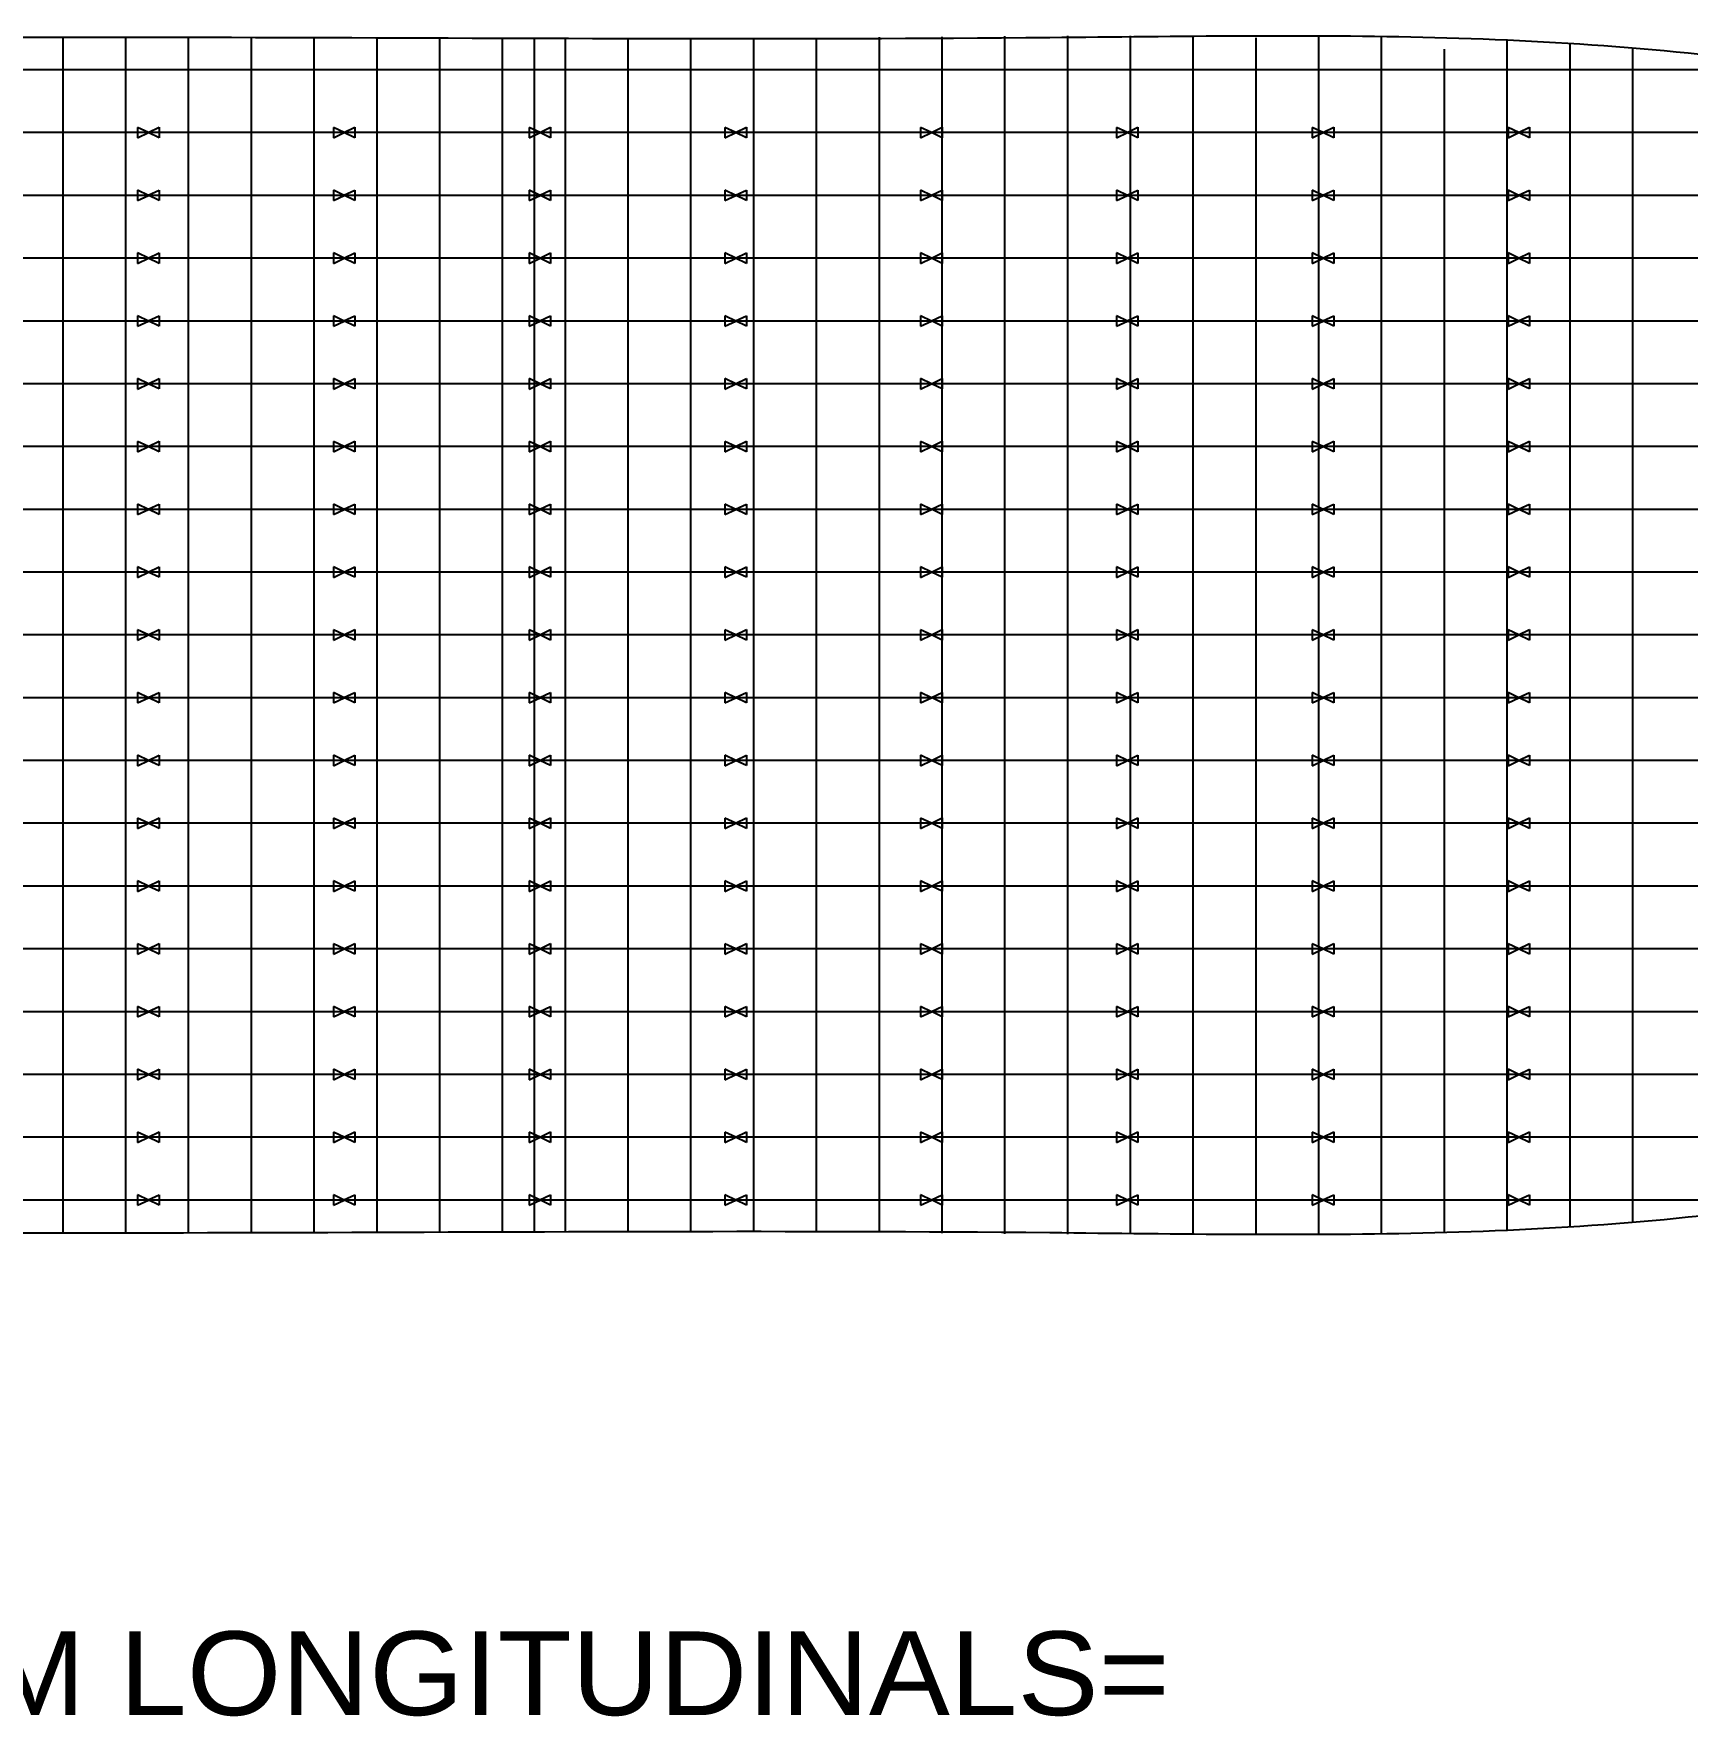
# Model space of a CAD drawing. Header units: millimetres. Extents: x -312175 to -205095, y 187857 to 277449.
# Drawn here: x -244813 to -229011, y 205973 to 222053 of the extents above; entities that cross this region are included whole.
import ezdxf

# ---------------------------------------------------------------- set-up
doc = ezdxf.new("R2010")
doc.units = ezdxf.units.MM
doc.header["$MEASUREMENT"] = 0
doc.layers.add('B.line', color=1, linetype='Continuous', lineweight=25)
doc.layers.add('WL-4 HB', color=1, linetype='Continuous')
doc.styles.get("Standard").update_dxf_attribs({"font": 'arial.ttf', "height": 50})

msp = doc.modelspace()

# ---------------------------------------------------------------- linework, layer by layer
for p, q in [((-244535, 222018), (-244535, 210596)), ((-243935, 222017), (-243935, 210597)), ((-243335, 222015), (-243335, 210599)), ((-242735, 222013), (-242735, 210601)), ((-242135, 222011), (-242135, 210603)), ((-241535, 222009), (-241535, 210605)), ((-240935, 222007), (-240935, 210606)), ((-240335, 222006), (-240335, 210608)), ((-240027, 210608), (-240027, 222006)), ((-239735, 222006), (-239735, 210608)), ((-239135, 222006), (-239135, 210608)), ((-238535, 222007), (-238535, 210607)), ((-237935, 222009), (-237935, 210605)), ((-237335, 222013), (-237335, 210601)), ((-236735, 222018), (-236735, 210596)), ((-236135, 222024), (-236135, 210590)), ((-235535, 222030), (-235535, 210584)), ((-234935, 222033), (-234935, 210580)), ((-234335, 222033), (-234335, 210581)), ((-233735, 222026), (-233735, 210588)), ((-233135, 222012), (-233135, 210580)), ((-232535, 222033), (-232535, 210581)), ((-231935, 222027), (-231935, 210587)), ((-231335, 221904), (-231335, 210599)), ((-230735, 221993), (-230735, 210621)), ((-230135, 221962), (-230135, 210652)), ((-229535, 221918), (-229535, 210695)), ((-227781, 221707), (-277488, 221707)), ((-224978, 221107), (-281281, 221107)), ((-222378, 220507), (-282318, 220507)), ((-220034, 219907), (-283196, 219907)), ((-218233, 219307), (-284019, 219307)), ((-216733, 218707), (-284806, 218707)), ((-215436, 218107), (-285564, 218107)), ((-214268, 217507), (-286294, 217507)), ((-213177, 216907), (-287002, 216907)), ((-212121, 216307), (-287699, 216307)), ((-213177, 215707), (-287002, 215707)), ((-213177, 215707), (-287002, 215707)), ((-213177, 215707), (-287002, 215707)), ((-213177, 215707), (-287002, 215707)), ((-213177, 215707), (-287002, 215707)), ((-214268, 215107), (-286294, 215107)), ((-215436, 214507), (-285564, 214507)), ((-216733, 213907), (-284806, 213907)), ((-218233, 213307), (-284019, 213307)), ((-220034, 212707), (-283196, 212707)), ((-222378, 212107), (-282318, 212107)), ((-224978, 211507), (-281281, 211507)), ((-227781, 210907), (-277488, 210907))]:
    msp.add_line(p, q)
at = {"layer": 'B.line'}
for p, q in [((-243716, 221107), (-243820, 221157)), ((-243820, 221157), (-243820, 221107)), ((-243820, 221107), (-243820, 221057)), ((-243820, 221057), (-243716, 221107)), ((-243719, 221108), (-243615, 221158)), ((-243615, 221058), (-243719, 221108)), ((-243615, 221158), (-243615, 221108)), ((-243615, 221108), (-243615, 221058)), ((-241845, 221107), (-241949, 221157)), ((-241949, 221157), (-241949, 221107)), ((-241949, 221107), (-241949, 221057)), ((-241949, 221057), (-241845, 221107)), ((-241848, 221108), (-241744, 221158)), ((-241744, 221058), (-241848, 221108)), ((-241744, 221158), (-241744, 221108)), ((-241744, 221108), (-241744, 221058)), ((-239974, 221107), (-240078, 221157)), ((-240078, 221157), (-240078, 221107)), ((-240078, 221107), (-240078, 221057)), ((-240078, 221057), (-239974, 221107)), ((-239977, 221108), (-239873, 221158)), ((-239873, 221058), (-239977, 221108)), ((-239873, 221158), (-239873, 221108)), ((-239873, 221108), (-239873, 221058)), ((-238104, 221107), (-238207, 221157)), ((-238207, 221157), (-238207, 221107)), ((-238207, 221107), (-238207, 221057)), ((-238207, 221057), (-238104, 221107)), ((-238106, 221108), (-238002, 221158)), ((-238002, 221058), (-238106, 221108)), ((-238002, 221158), (-238002, 221108)), ((-238002, 221108), (-238002, 221058)), ((-236233, 221107), (-236337, 221157)), ((-236337, 221157), (-236337, 221107)), ((-236337, 221107), (-236337, 221057)), ((-236337, 221057), (-236233, 221107)), ((-236235, 221108), (-236131, 221158)), ((-236131, 221058), (-236235, 221108)), ((-236131, 221158), (-236131, 221108)), ((-236131, 221108), (-236131, 221058)), ((-234362, 221107), (-234466, 221157)), ((-234466, 221157), (-234466, 221107)), ((-234466, 221107), (-234466, 221057)), ((-234466, 221057), (-234362, 221107)), ((-234364, 221108), (-234261, 221158)), ((-234261, 221058), (-234364, 221108)), ((-234261, 221158), (-234261, 221108)), ((-234261, 221108), (-234261, 221058)), ((-232491, 221107), (-232595, 221157)), ((-232595, 221157), (-232595, 221107)), ((-232595, 221107), (-232595, 221057)), ((-232595, 221057), (-232491, 221107)), ((-232494, 221108), (-232390, 221158)), ((-232390, 221058), (-232494, 221108)), ((-232390, 221158), (-232390, 221108)), ((-232390, 221108), (-232390, 221058)), ((-230620, 221107), (-230724, 221157)), ((-230724, 221157), (-230724, 221107)), ((-230724, 221107), (-230724, 221057)), ((-230724, 221057), (-230620, 221107)), ((-230623, 221108), (-230519, 221158)), ((-230519, 221058), (-230623, 221108)), ((-230519, 221158), (-230519, 221108)), ((-230519, 221108), (-230519, 221058)), ((-243716, 220507), (-243820, 220557)), ((-243820, 220557), (-243820, 220507)), ((-243820, 220507), (-243820, 220457)), ((-243820, 220457), (-243716, 220507)), ((-243719, 220508), (-243615, 220558)), ((-243615, 220458), (-243719, 220508)), ((-243615, 220558), (-243615, 220508)), ((-243615, 220508), (-243615, 220458)), ((-241845, 220507), (-241949, 220557)), ((-241949, 220557), (-241949, 220507)), ((-241949, 220507), (-241949, 220457)), ((-241949, 220457), (-241845, 220507)), ((-241848, 220508), (-241744, 220558)), ((-241744, 220458), (-241848, 220508)), ((-241744, 220558), (-241744, 220508)), ((-241744, 220508), (-241744, 220458)), ((-239974, 220507), (-240078, 220557)), ((-240078, 220557), (-240078, 220507)), ((-240078, 220507), (-240078, 220457)), ((-240078, 220457), (-239974, 220507)), ((-239977, 220508), (-239873, 220558)), ((-239873, 220458), (-239977, 220508)), ((-239873, 220558), (-239873, 220508)), ((-239873, 220508), (-239873, 220458)), ((-238104, 220507), (-238207, 220557)), ((-238207, 220557), (-238207, 220507)), ((-238207, 220507), (-238207, 220457)), ((-238207, 220457), (-238104, 220507)), ((-238106, 220508), (-238002, 220558)), ((-238002, 220458), (-238106, 220508)), ((-238002, 220558), (-238002, 220508)), ((-238002, 220508), (-238002, 220458)), ((-236233, 220507), (-236337, 220557)), ((-236337, 220557), (-236337, 220507)), ((-236337, 220507), (-236337, 220457)), ((-236337, 220457), (-236233, 220507)), ((-236235, 220508), (-236131, 220558)), ((-236131, 220458), (-236235, 220508)), ((-236131, 220558), (-236131, 220508)), ((-236131, 220508), (-236131, 220458)), ((-234362, 220507), (-234466, 220557)), ((-234466, 220557), (-234466, 220507)), ((-234466, 220507), (-234466, 220457)), ((-234466, 220457), (-234362, 220507)), ((-234364, 220508), (-234261, 220558)), ((-234261, 220458), (-234364, 220508)), ((-234261, 220558), (-234261, 220508)), ((-234261, 220508), (-234261, 220458)), ((-232491, 220507), (-232595, 220557)), ((-232595, 220557), (-232595, 220507)), ((-232595, 220507), (-232595, 220457)), ((-232595, 220457), (-232491, 220507)), ((-232494, 220508), (-232390, 220558)), ((-232390, 220458), (-232494, 220508)), ((-232390, 220558), (-232390, 220508)), ((-232390, 220508), (-232390, 220458)), ((-230620, 220507), (-230724, 220557)), ((-230724, 220557), (-230724, 220507)), ((-230724, 220507), (-230724, 220457)), ((-230724, 220457), (-230620, 220507)), ((-230623, 220508), (-230519, 220558)), ((-230519, 220458), (-230623, 220508)), ((-230519, 220558), (-230519, 220508)), ((-230519, 220508), (-230519, 220458)), ((-243716, 219907), (-243820, 219957)), ((-243820, 219957), (-243820, 219907)), ((-243820, 219907), (-243820, 219857)), ((-243820, 219857), (-243716, 219907)), ((-243719, 219908), (-243615, 219958)), ((-243615, 219858), (-243719, 219908)), ((-243615, 219958), (-243615, 219908)), ((-243615, 219908), (-243615, 219858)), ((-241845, 219907), (-241949, 219957)), ((-241949, 219957), (-241949, 219907)), ((-241949, 219907), (-241949, 219857)), ((-241949, 219857), (-241845, 219907)), ((-241848, 219908), (-241744, 219958)), ((-241744, 219858), (-241848, 219908)), ((-241744, 219958), (-241744, 219908)), ((-241744, 219908), (-241744, 219858)), ((-239974, 219907), (-240078, 219957)), ((-240078, 219957), (-240078, 219907)), ((-240078, 219907), (-240078, 219857)), ((-240078, 219857), (-239974, 219907)), ((-239977, 219908), (-239873, 219958)), ((-239873, 219858), (-239977, 219908)), ((-239873, 219958), (-239873, 219908)), ((-239873, 219908), (-239873, 219858)), ((-238104, 219907), (-238207, 219957)), ((-238207, 219957), (-238207, 219907)), ((-238207, 219907), (-238207, 219857)), ((-238207, 219857), (-238104, 219907)), ((-238106, 219908), (-238002, 219958)), ((-238002, 219858), (-238106, 219908)), ((-238002, 219958), (-238002, 219908)), ((-238002, 219908), (-238002, 219858)), ((-236233, 219907), (-236337, 219957)), ((-236337, 219957), (-236337, 219907)), ((-236337, 219907), (-236337, 219857)), ((-236337, 219857), (-236233, 219907)), ((-236235, 219908), (-236131, 219958)), ((-236131, 219858), (-236235, 219908)), ((-236131, 219958), (-236131, 219908)), ((-236131, 219908), (-236131, 219858)), ((-234362, 219907), (-234466, 219957)), ((-234466, 219957), (-234466, 219907)), ((-234466, 219907), (-234466, 219857)), ((-234466, 219857), (-234362, 219907)), ((-234364, 219908), (-234261, 219958)), ((-234261, 219858), (-234364, 219908)), ((-234261, 219958), (-234261, 219908)), ((-234261, 219908), (-234261, 219858)), ((-232491, 219907), (-232595, 219957)), ((-232595, 219957), (-232595, 219907)), ((-232595, 219907), (-232595, 219857)), ((-232595, 219857), (-232491, 219907)), ((-232494, 219908), (-232390, 219958)), ((-232390, 219858), (-232494, 219908)), ((-232390, 219958), (-232390, 219908)), ((-232390, 219908), (-232390, 219858)), ((-230620, 219907), (-230724, 219957)), ((-230724, 219957), (-230724, 219907)), ((-230724, 219907), (-230724, 219857)), ((-230724, 219857), (-230620, 219907)), ((-230623, 219908), (-230519, 219958)), ((-230519, 219858), (-230623, 219908)), ((-230519, 219958), (-230519, 219908)), ((-230519, 219908), (-230519, 219858)), ((-243716, 219307), (-243820, 219357)), ((-243820, 219357), (-243820, 219307)), ((-243719, 219308), (-243615, 219358)), ((-243615, 219358), (-243615, 219308)), ((-241845, 219307), (-241949, 219357)), ((-241949, 219357), (-241949, 219307)), ((-241848, 219308), (-241744, 219358)), ((-241744, 219358), (-241744, 219308)), ((-239974, 219307), (-240078, 219357)), ((-240078, 219357), (-240078, 219307)), ((-239977, 219308), (-239873, 219358)), ((-239873, 219358), (-239873, 219308)), ((-238104, 219307), (-238207, 219357)), ((-238207, 219357), (-238207, 219307)), ((-238106, 219308), (-238002, 219358)), ((-238002, 219358), (-238002, 219308)), ((-236233, 219307), (-236337, 219357)), ((-236337, 219357), (-236337, 219307)), ((-236235, 219308), (-236131, 219358)), ((-236131, 219358), (-236131, 219308)), ((-234362, 219307), (-234466, 219357)), ((-234466, 219357), (-234466, 219307)), ((-234364, 219308), (-234261, 219358)), ((-234261, 219358), (-234261, 219308)), ((-232491, 219307), (-232595, 219357)), ((-232595, 219357), (-232595, 219307)), ((-232494, 219308), (-232390, 219358)), ((-232390, 219358), (-232390, 219308)), ((-230620, 219307), (-230724, 219357)), ((-230724, 219357), (-230724, 219307)), ((-230623, 219308), (-230519, 219358)), ((-230519, 219358), (-230519, 219308)), ((-243820, 219307), (-243820, 219257)), ((-243820, 219257), (-243716, 219307)), ((-243615, 219258), (-243719, 219308)), ((-243615, 219308), (-243615, 219258)), ((-241949, 219307), (-241949, 219257)), ((-241949, 219257), (-241845, 219307)), ((-241744, 219258), (-241848, 219308)), ((-241744, 219308), (-241744, 219258)), ((-240078, 219307), (-240078, 219257)), ((-240078, 219257), (-239974, 219307)), ((-239873, 219258), (-239977, 219308)), ((-239873, 219308), (-239873, 219258)), ((-238207, 219307), (-238207, 219257)), ((-238207, 219257), (-238104, 219307)), ((-238002, 219258), (-238106, 219308)), ((-238002, 219308), (-238002, 219258)), ((-236337, 219307), (-236337, 219257)), ((-236337, 219257), (-236233, 219307)), ((-236131, 219258), (-236235, 219308)), ((-236131, 219308), (-236131, 219258)), ((-234466, 219307), (-234466, 219257)), ((-234466, 219257), (-234362, 219307)), ((-234261, 219258), (-234364, 219308)), ((-234261, 219308), (-234261, 219258)), ((-232595, 219307), (-232595, 219257)), ((-232595, 219257), (-232491, 219307)), ((-232390, 219258), (-232494, 219308)), ((-232390, 219308), (-232390, 219258)), ((-230724, 219307), (-230724, 219257)), ((-230724, 219257), (-230620, 219307)), ((-230519, 219258), (-230623, 219308)), ((-230519, 219308), (-230519, 219258)), ((-243716, 218707), (-243820, 218757)), ((-243820, 218757), (-243820, 218707)), ((-243820, 218707), (-243820, 218657)), ((-243820, 218657), (-243716, 218707)), ((-243719, 218708), (-243615, 218758)), ((-243615, 218658), (-243719, 218708)), ((-243615, 218758), (-243615, 218708)), ((-243615, 218708), (-243615, 218658)), ((-241845, 218707), (-241949, 218757)), ((-241949, 218757), (-241949, 218707)), ((-241949, 218707), (-241949, 218657)), ((-241949, 218657), (-241845, 218707)), ((-241848, 218708), (-241744, 218758)), ((-241744, 218658), (-241848, 218708)), ((-241744, 218758), (-241744, 218708)), ((-241744, 218708), (-241744, 218658)), ((-239974, 218707), (-240078, 218757)), ((-240078, 218757), (-240078, 218707)), ((-240078, 218707), (-240078, 218657)), ((-240078, 218657), (-239974, 218707)), ((-239977, 218708), (-239873, 218758)), ((-239873, 218658), (-239977, 218708)), ((-239873, 218758), (-239873, 218708)), ((-239873, 218708), (-239873, 218658)), ((-238104, 218707), (-238207, 218757)), ((-238207, 218757), (-238207, 218707)), ((-238207, 218707), (-238207, 218657)), ((-238207, 218657), (-238104, 218707)), ((-238106, 218708), (-238002, 218758)), ((-238002, 218658), (-238106, 218708)), ((-238002, 218758), (-238002, 218708)), ((-238002, 218708), (-238002, 218658)), ((-236233, 218707), (-236337, 218757)), ((-236337, 218757), (-236337, 218707)), ((-236337, 218707), (-236337, 218657)), ((-236337, 218657), (-236233, 218707)), ((-236235, 218708), (-236131, 218758)), ((-236131, 218658), (-236235, 218708)), ((-236131, 218758), (-236131, 218708)), ((-236131, 218708), (-236131, 218658)), ((-234362, 218707), (-234466, 218757)), ((-234466, 218757), (-234466, 218707)), ((-234466, 218707), (-234466, 218657)), ((-234466, 218657), (-234362, 218707)), ((-234364, 218708), (-234261, 218758)), ((-234261, 218658), (-234364, 218708)), ((-234261, 218758), (-234261, 218708)), ((-234261, 218708), (-234261, 218658)), ((-232491, 218707), (-232595, 218757)), ((-232595, 218757), (-232595, 218707)), ((-232595, 218707), (-232595, 218657)), ((-232595, 218657), (-232491, 218707)), ((-232494, 218708), (-232390, 218758)), ((-232390, 218658), (-232494, 218708)), ((-232390, 218758), (-232390, 218708)), ((-232390, 218708), (-232390, 218658)), ((-230620, 218707), (-230724, 218757)), ((-230724, 218757), (-230724, 218707)), ((-230724, 218707), (-230724, 218657)), ((-230724, 218657), (-230620, 218707)), ((-230623, 218708), (-230519, 218758)), ((-230519, 218658), (-230623, 218708)), ((-230519, 218758), (-230519, 218708)), ((-230519, 218708), (-230519, 218658)), ((-243716, 218107), (-243820, 218157)), ((-243820, 218157), (-243820, 218107)), ((-243820, 218107), (-243820, 218057)), ((-243820, 218057), (-243716, 218107)), ((-243719, 218108), (-243615, 218158)), ((-243615, 218058), (-243719, 218108)), ((-243615, 218158), (-243615, 218108)), ((-243615, 218108), (-243615, 218058)), ((-241845, 218107), (-241949, 218157)), ((-241949, 218157), (-241949, 218107)), ((-241949, 218107), (-241949, 218057)), ((-241949, 218057), (-241845, 218107)), ((-241848, 218108), (-241744, 218158)), ((-241744, 218058), (-241848, 218108)), ((-241744, 218158), (-241744, 218108)), ((-241744, 218108), (-241744, 218058)), ((-239974, 218107), (-240078, 218157)), ((-240078, 218157), (-240078, 218107)), ((-240078, 218107), (-240078, 218057)), ((-240078, 218057), (-239974, 218107)), ((-239977, 218108), (-239873, 218158)), ((-239873, 218058), (-239977, 218108)), ((-239873, 218158), (-239873, 218108)), ((-239873, 218108), (-239873, 218058)), ((-238104, 218107), (-238207, 218157)), ((-238207, 218157), (-238207, 218107)), ((-238207, 218107), (-238207, 218057)), ((-238207, 218057), (-238104, 218107)), ((-238106, 218108), (-238002, 218158)), ((-238002, 218058), (-238106, 218108)), ((-238002, 218158), (-238002, 218108)), ((-238002, 218108), (-238002, 218058)), ((-236233, 218107), (-236337, 218157)), ((-236337, 218157), (-236337, 218107)), ((-236337, 218107), (-236337, 218057)), ((-236337, 218057), (-236233, 218107)), ((-236235, 218108), (-236131, 218158)), ((-236131, 218058), (-236235, 218108)), ((-236131, 218158), (-236131, 218108)), ((-236131, 218108), (-236131, 218058)), ((-234362, 218107), (-234466, 218157)), ((-234466, 218157), (-234466, 218107)), ((-234466, 218107), (-234466, 218057)), ((-234466, 218057), (-234362, 218107)), ((-234364, 218108), (-234261, 218158)), ((-234261, 218058), (-234364, 218108)), ((-234261, 218158), (-234261, 218108)), ((-234261, 218108), (-234261, 218058)), ((-232491, 218107), (-232595, 218157)), ((-232595, 218157), (-232595, 218107)), ((-232595, 218107), (-232595, 218057)), ((-232595, 218057), (-232491, 218107)), ((-232494, 218108), (-232390, 218158)), ((-232390, 218058), (-232494, 218108)), ((-232390, 218158), (-232390, 218108)), ((-232390, 218108), (-232390, 218058)), ((-230620, 218107), (-230724, 218157)), ((-230724, 218157), (-230724, 218107)), ((-230724, 218107), (-230724, 218057)), ((-230724, 218057), (-230620, 218107)), ((-230623, 218108), (-230519, 218158)), ((-230519, 218058), (-230623, 218108)), ((-230519, 218158), (-230519, 218108)), ((-230519, 218108), (-230519, 218058)), ((-243716, 217507), (-243820, 217557)), ((-243820, 217557), (-243820, 217507)), ((-243719, 217508), (-243615, 217558)), ((-243615, 217558), (-243615, 217508)), ((-241845, 217507), (-241949, 217557)), ((-241949, 217557), (-241949, 217507)), ((-241848, 217508), (-241744, 217558)), ((-241744, 217558), (-241744, 217508)), ((-239974, 217507), (-240078, 217557)), ((-240078, 217557), (-240078, 217507)), ((-239977, 217508), (-239873, 217558)), ((-239873, 217558), (-239873, 217508)), ((-238104, 217507), (-238207, 217557)), ((-238207, 217557), (-238207, 217507)), ((-238106, 217508), (-238002, 217558)), ((-238002, 217558), (-238002, 217508)), ((-236233, 217507), (-236337, 217557)), ((-236337, 217557), (-236337, 217507)), ((-236235, 217508), (-236131, 217558)), ((-236131, 217558), (-236131, 217508)), ((-234362, 217507), (-234466, 217557)), ((-234466, 217557), (-234466, 217507)), ((-234364, 217508), (-234261, 217558)), ((-234261, 217558), (-234261, 217508)), ((-232491, 217507), (-232595, 217557)), ((-232595, 217557), (-232595, 217507)), ((-232494, 217508), (-232390, 217558)), ((-232390, 217558), (-232390, 217508)), ((-230620, 217507), (-230724, 217557)), ((-230724, 217557), (-230724, 217507)), ((-230623, 217508), (-230519, 217558)), ((-230519, 217558), (-230519, 217508)), ((-243820, 217507), (-243820, 217457)), ((-243820, 217457), (-243716, 217507)), ((-243615, 217458), (-243719, 217508)), ((-243615, 217508), (-243615, 217458)), ((-241949, 217507), (-241949, 217457)), ((-241949, 217457), (-241845, 217507)), ((-241744, 217458), (-241848, 217508)), ((-241744, 217508), (-241744, 217458)), ((-240078, 217507), (-240078, 217457)), ((-240078, 217457), (-239974, 217507)), ((-239873, 217458), (-239977, 217508)), ((-239873, 217508), (-239873, 217458)), ((-238207, 217507), (-238207, 217457)), ((-238207, 217457), (-238104, 217507)), ((-238002, 217458), (-238106, 217508)), ((-238002, 217508), (-238002, 217458)), ((-236337, 217507), (-236337, 217457)), ((-236337, 217457), (-236233, 217507)), ((-236131, 217458), (-236235, 217508)), ((-236131, 217508), (-236131, 217458)), ((-234466, 217507), (-234466, 217457)), ((-234466, 217457), (-234362, 217507)), ((-234261, 217458), (-234364, 217508)), ((-234261, 217508), (-234261, 217458)), ((-232595, 217507), (-232595, 217457)), ((-232595, 217457), (-232491, 217507)), ((-232390, 217458), (-232494, 217508)), ((-232390, 217508), (-232390, 217458)), ((-230724, 217507), (-230724, 217457)), ((-230724, 217457), (-230620, 217507)), ((-230519, 217458), (-230623, 217508)), ((-230519, 217508), (-230519, 217458)), ((-243716, 216907), (-243820, 216957)), ((-243820, 216957), (-243820, 216907)), ((-243719, 216908), (-243615, 216958)), ((-243615, 216958), (-243615, 216908)), ((-241845, 216907), (-241949, 216957)), ((-241949, 216957), (-241949, 216907)), ((-241848, 216908), (-241744, 216958)), ((-241744, 216958), (-241744, 216908)), ((-239974, 216907), (-240078, 216957)), ((-240078, 216957), (-240078, 216907)), ((-239977, 216908), (-239873, 216958)), ((-239873, 216958), (-239873, 216908)), ((-238104, 216907), (-238207, 216957)), ((-238207, 216957), (-238207, 216907)), ((-238106, 216908), (-238002, 216958)), ((-238002, 216958), (-238002, 216908)), ((-236233, 216907), (-236337, 216957)), ((-236337, 216957), (-236337, 216907)), ((-236235, 216908), (-236131, 216958)), ((-236131, 216958), (-236131, 216908)), ((-234362, 216907), (-234466, 216957)), ((-234466, 216957), (-234466, 216907)), ((-234364, 216908), (-234261, 216958)), ((-234261, 216958), (-234261, 216908)), ((-232491, 216907), (-232595, 216957)), ((-232595, 216957), (-232595, 216907)), ((-232494, 216908), (-232390, 216958)), ((-232390, 216958), (-232390, 216908)), ((-230620, 216907), (-230724, 216957)), ((-230724, 216957), (-230724, 216907)), ((-230623, 216908), (-230519, 216958)), ((-230519, 216958), (-230519, 216908)), ((-243820, 216907), (-243820, 216857)), ((-243820, 216857), (-243716, 216907)), ((-243615, 216858), (-243719, 216908)), ((-243615, 216908), (-243615, 216858)), ((-241949, 216907), (-241949, 216857)), ((-241949, 216857), (-241845, 216907)), ((-241744, 216858), (-241848, 216908)), ((-241744, 216908), (-241744, 216858)), ((-240078, 216907), (-240078, 216857)), ((-240078, 216857), (-239974, 216907)), ((-239873, 216858), (-239977, 216908)), ((-239873, 216908), (-239873, 216858)), ((-238207, 216907), (-238207, 216857)), ((-238207, 216857), (-238104, 216907)), ((-238002, 216858), (-238106, 216908)), ((-238002, 216908), (-238002, 216858)), ((-236337, 216907), (-236337, 216857)), ((-236337, 216857), (-236233, 216907)), ((-236131, 216858), (-236235, 216908)), ((-236131, 216908), (-236131, 216858)), ((-234466, 216907), (-234466, 216857)), ((-234466, 216857), (-234362, 216907)), ((-234261, 216858), (-234364, 216908)), ((-234261, 216908), (-234261, 216858)), ((-232595, 216907), (-232595, 216857)), ((-232595, 216857), (-232491, 216907)), ((-232390, 216858), (-232494, 216908)), ((-232390, 216908), (-232390, 216858)), ((-230724, 216907), (-230724, 216857)), ((-230724, 216857), (-230620, 216907)), ((-230519, 216858), (-230623, 216908)), ((-230519, 216908), (-230519, 216858)), ((-243716, 216307), (-243820, 216357)), ((-243820, 216357), (-243820, 216307)), ((-243820, 216307), (-243820, 216257)), ((-243820, 216257), (-243716, 216307)), ((-243719, 216308), (-243615, 216358)), ((-243615, 216258), (-243719, 216308)), ((-243615, 216358), (-243615, 216308)), ((-243615, 216308), (-243615, 216258)), ((-241845, 216307), (-241949, 216357)), ((-241949, 216357), (-241949, 216307)), ((-241949, 216307), (-241949, 216257)), ((-241949, 216257), (-241845, 216307)), ((-241848, 216308), (-241744, 216358)), ((-241744, 216258), (-241848, 216308)), ((-241744, 216358), (-241744, 216308)), ((-241744, 216308), (-241744, 216258)), ((-239974, 216307), (-240078, 216357)), ((-240078, 216357), (-240078, 216307)), ((-240078, 216307), (-240078, 216257)), ((-240078, 216257), (-239974, 216307)), ((-239977, 216308), (-239873, 216358)), ((-239873, 216258), (-239977, 216308)), ((-239873, 216358), (-239873, 216308)), ((-239873, 216308), (-239873, 216258)), ((-238104, 216307), (-238207, 216357)), ((-238207, 216357), (-238207, 216307)), ((-238207, 216307), (-238207, 216257)), ((-238207, 216257), (-238104, 216307)), ((-238106, 216308), (-238002, 216358)), ((-238002, 216258), (-238106, 216308)), ((-238002, 216358), (-238002, 216308)), ((-238002, 216308), (-238002, 216258)), ((-236233, 216307), (-236337, 216357)), ((-236337, 216357), (-236337, 216307)), ((-236337, 216307), (-236337, 216257)), ((-236337, 216257), (-236233, 216307)), ((-236235, 216308), (-236131, 216358)), ((-236131, 216258), (-236235, 216308)), ((-236131, 216358), (-236131, 216308)), ((-236131, 216308), (-236131, 216258)), ((-234362, 216307), (-234466, 216357)), ((-234466, 216357), (-234466, 216307)), ((-234466, 216307), (-234466, 216257)), ((-234466, 216257), (-234362, 216307)), ((-234364, 216308), (-234261, 216358)), ((-234261, 216258), (-234364, 216308)), ((-234261, 216358), (-234261, 216308)), ((-234261, 216308), (-234261, 216258)), ((-232491, 216307), (-232595, 216357)), ((-232595, 216357), (-232595, 216307)), ((-232595, 216307), (-232595, 216257)), ((-232595, 216257), (-232491, 216307)), ((-232494, 216308), (-232390, 216358)), ((-232390, 216258), (-232494, 216308)), ((-232390, 216358), (-232390, 216308)), ((-232390, 216308), (-232390, 216258)), ((-230620, 216307), (-230724, 216357)), ((-230724, 216357), (-230724, 216307)), ((-230724, 216307), (-230724, 216257)), ((-230724, 216257), (-230620, 216307)), ((-230623, 216308), (-230519, 216358)), ((-230519, 216258), (-230623, 216308)), ((-230519, 216358), (-230519, 216308)), ((-230519, 216308), (-230519, 216258)), ((-243716, 215707), (-243820, 215757)), ((-243820, 215757), (-243820, 215707)), ((-243820, 215707), (-243820, 215657)), ((-243820, 215657), (-243716, 215707)), ((-243719, 215708), (-243615, 215758)), ((-243615, 215658), (-243719, 215708)), ((-243615, 215758), (-243615, 215708)), ((-243615, 215708), (-243615, 215658)), ((-241845, 215707), (-241949, 215757)), ((-241949, 215757), (-241949, 215707)), ((-241949, 215707), (-241949, 215657)), ((-241949, 215657), (-241845, 215707)), ((-241848, 215708), (-241744, 215758)), ((-241744, 215658), (-241848, 215708)), ((-241744, 215758), (-241744, 215708)), ((-241744, 215708), (-241744, 215658)), ((-239974, 215707), (-240078, 215757)), ((-240078, 215757), (-240078, 215707)), ((-240078, 215707), (-240078, 215657)), ((-240078, 215657), (-239974, 215707)), ((-239977, 215708), (-239873, 215758)), ((-239873, 215658), (-239977, 215708)), ((-239873, 215758), (-239873, 215708)), ((-239873, 215708), (-239873, 215658)), ((-238104, 215707), (-238207, 215757)), ((-238207, 215757), (-238207, 215707)), ((-238207, 215707), (-238207, 215657)), ((-238207, 215657), (-238104, 215707)), ((-238106, 215708), (-238002, 215758)), ((-238002, 215658), (-238106, 215708)), ((-238002, 215758), (-238002, 215708)), ((-238002, 215708), (-238002, 215658)), ((-236233, 215707), (-236337, 215757)), ((-236337, 215757), (-236337, 215707)), ((-236337, 215707), (-236337, 215657)), ((-236337, 215657), (-236233, 215707)), ((-236235, 215708), (-236131, 215758)), ((-236131, 215658), (-236235, 215708)), ((-236131, 215758), (-236131, 215708)), ((-236131, 215708), (-236131, 215658)), ((-234362, 215707), (-234466, 215757)), ((-234466, 215757), (-234466, 215707)), ((-234466, 215707), (-234466, 215657)), ((-234466, 215657), (-234362, 215707)), ((-234364, 215708), (-234261, 215758)), ((-234261, 215658), (-234364, 215708)), ((-234261, 215758), (-234261, 215708)), ((-234261, 215708), (-234261, 215658)), ((-232491, 215707), (-232595, 215757)), ((-232595, 215757), (-232595, 215707)), ((-232595, 215707), (-232595, 215657)), ((-232595, 215657), (-232491, 215707)), ((-232494, 215708), (-232390, 215758)), ((-232390, 215658), (-232494, 215708)), ((-232390, 215758), (-232390, 215708)), ((-232390, 215708), (-232390, 215658)), ((-230620, 215707), (-230724, 215757)), ((-230724, 215757), (-230724, 215707)), ((-230724, 215707), (-230724, 215657)), ((-230724, 215657), (-230620, 215707)), ((-230623, 215708), (-230519, 215758)), ((-230519, 215658), (-230623, 215708)), ((-230519, 215758), (-230519, 215708)), ((-230519, 215708), (-230519, 215658)), ((-243716, 215107), (-243820, 215157)), ((-243820, 215157), (-243820, 215107)), ((-243719, 215108), (-243615, 215158)), ((-243615, 215158), (-243615, 215108)), ((-241845, 215107), (-241949, 215157)), ((-241949, 215157), (-241949, 215107)), ((-241848, 215108), (-241744, 215158)), ((-241744, 215158), (-241744, 215108)), ((-239974, 215107), (-240078, 215157)), ((-240078, 215157), (-240078, 215107)), ((-239977, 215108), (-239873, 215158)), ((-239873, 215158), (-239873, 215108)), ((-238104, 215107), (-238207, 215157)), ((-238207, 215157), (-238207, 215107)), ((-238106, 215108), (-238002, 215158)), ((-238002, 215158), (-238002, 215108)), ((-236233, 215107), (-236337, 215157)), ((-236337, 215157), (-236337, 215107)), ((-236235, 215108), (-236131, 215158)), ((-236131, 215158), (-236131, 215108)), ((-234362, 215107), (-234466, 215157)), ((-234466, 215157), (-234466, 215107)), ((-234364, 215108), (-234261, 215158)), ((-234261, 215158), (-234261, 215108)), ((-232491, 215107), (-232595, 215157)), ((-232595, 215157), (-232595, 215107)), ((-232494, 215108), (-232390, 215158)), ((-232390, 215158), (-232390, 215108)), ((-230620, 215107), (-230724, 215157)), ((-230724, 215157), (-230724, 215107)), ((-230623, 215108), (-230519, 215158)), ((-230519, 215158), (-230519, 215108)), ((-243820, 215107), (-243820, 215057)), ((-243820, 215057), (-243716, 215107)), ((-243615, 215058), (-243719, 215108)), ((-243615, 215108), (-243615, 215058)), ((-241949, 215107), (-241949, 215057)), ((-241949, 215057), (-241845, 215107)), ((-241744, 215058), (-241848, 215108)), ((-241744, 215108), (-241744, 215058)), ((-240078, 215107), (-240078, 215057)), ((-240078, 215057), (-239974, 215107)), ((-239873, 215058), (-239977, 215108)), ((-239873, 215108), (-239873, 215058)), ((-238207, 215107), (-238207, 215057)), ((-238207, 215057), (-238104, 215107)), ((-238002, 215058), (-238106, 215108)), ((-238002, 215108), (-238002, 215058)), ((-236337, 215107), (-236337, 215057)), ((-236337, 215057), (-236233, 215107)), ((-236131, 215058), (-236235, 215108)), ((-236131, 215108), (-236131, 215058)), ((-234466, 215107), (-234466, 215057)), ((-234466, 215057), (-234362, 215107)), ((-234261, 215058), (-234364, 215108)), ((-234261, 215108), (-234261, 215058)), ((-232595, 215107), (-232595, 215057)), ((-232595, 215057), (-232491, 215107)), ((-232390, 215058), (-232494, 215108)), ((-232390, 215108), (-232390, 215058)), ((-230724, 215107), (-230724, 215057)), ((-230724, 215057), (-230620, 215107)), ((-230519, 215058), (-230623, 215108)), ((-230519, 215108), (-230519, 215058)), ((-243716, 214507), (-243820, 214557)), ((-243820, 214557), (-243820, 214507)), ((-243820, 214507), (-243820, 214457)), ((-243820, 214457), (-243716, 214507)), ((-243719, 214508), (-243615, 214558)), ((-243615, 214458), (-243719, 214508)), ((-243615, 214558), (-243615, 214508)), ((-243615, 214508), (-243615, 214458)), ((-241845, 214507), (-241949, 214557)), ((-241949, 214557), (-241949, 214507)), ((-241949, 214507), (-241949, 214457)), ((-241949, 214457), (-241845, 214507)), ((-241848, 214508), (-241744, 214558)), ((-241744, 214458), (-241848, 214508)), ((-241744, 214558), (-241744, 214508)), ((-241744, 214508), (-241744, 214458)), ((-239974, 214507), (-240078, 214557)), ((-240078, 214557), (-240078, 214507)), ((-240078, 214507), (-240078, 214457)), ((-240078, 214457), (-239974, 214507)), ((-239977, 214508), (-239873, 214558)), ((-239873, 214458), (-239977, 214508)), ((-239873, 214558), (-239873, 214508)), ((-239873, 214508), (-239873, 214458)), ((-238104, 214507), (-238207, 214557)), ((-238207, 214557), (-238207, 214507)), ((-238207, 214507), (-238207, 214457)), ((-238207, 214457), (-238104, 214507)), ((-238106, 214508), (-238002, 214558)), ((-238002, 214458), (-238106, 214508)), ((-238002, 214558), (-238002, 214508)), ((-238002, 214508), (-238002, 214458)), ((-236233, 214507), (-236337, 214557)), ((-236337, 214557), (-236337, 214507)), ((-236337, 214507), (-236337, 214457)), ((-236337, 214457), (-236233, 214507)), ((-236235, 214508), (-236131, 214558)), ((-236131, 214458), (-236235, 214508)), ((-236131, 214558), (-236131, 214508)), ((-236131, 214508), (-236131, 214458)), ((-234362, 214507), (-234466, 214557)), ((-234466, 214557), (-234466, 214507)), ((-234466, 214507), (-234466, 214457)), ((-234466, 214457), (-234362, 214507)), ((-234364, 214508), (-234261, 214558)), ((-234261, 214458), (-234364, 214508)), ((-234261, 214558), (-234261, 214508)), ((-234261, 214508), (-234261, 214458)), ((-232491, 214507), (-232595, 214557)), ((-232595, 214557), (-232595, 214507)), ((-232595, 214507), (-232595, 214457)), ((-232595, 214457), (-232491, 214507)), ((-232494, 214508), (-232390, 214558)), ((-232390, 214458), (-232494, 214508)), ((-232390, 214558), (-232390, 214508)), ((-232390, 214508), (-232390, 214458)), ((-230620, 214507), (-230724, 214557)), ((-230724, 214557), (-230724, 214507)), ((-230724, 214507), (-230724, 214457)), ((-230724, 214457), (-230620, 214507)), ((-230623, 214508), (-230519, 214558)), ((-230519, 214458), (-230623, 214508)), ((-230519, 214558), (-230519, 214508)), ((-230519, 214508), (-230519, 214458)), ((-243716, 213907), (-243820, 213957)), ((-243820, 213957), (-243820, 213907)), ((-243820, 213907), (-243820, 213857)), ((-243820, 213857), (-243716, 213907)), ((-243719, 213908), (-243615, 213958)), ((-243615, 213858), (-243719, 213908)), ((-243615, 213958), (-243615, 213908)), ((-243615, 213908), (-243615, 213858)), ((-241845, 213907), (-241949, 213957)), ((-241949, 213957), (-241949, 213907)), ((-241949, 213907), (-241949, 213857)), ((-241949, 213857), (-241845, 213907)), ((-241848, 213908), (-241744, 213958)), ((-241744, 213858), (-241848, 213908)), ((-241744, 213958), (-241744, 213908)), ((-241744, 213908), (-241744, 213858)), ((-239974, 213907), (-240078, 213957)), ((-240078, 213957), (-240078, 213907)), ((-240078, 213907), (-240078, 213857)), ((-240078, 213857), (-239974, 213907)), ((-239977, 213908), (-239873, 213958)), ((-239873, 213858), (-239977, 213908)), ((-239873, 213958), (-239873, 213908)), ((-239873, 213908), (-239873, 213858)), ((-238104, 213907), (-238207, 213957)), ((-238207, 213957), (-238207, 213907)), ((-238207, 213907), (-238207, 213857)), ((-238207, 213857), (-238104, 213907)), ((-238106, 213908), (-238002, 213958)), ((-238002, 213858), (-238106, 213908)), ((-238002, 213958), (-238002, 213908)), ((-238002, 213908), (-238002, 213858)), ((-236233, 213907), (-236337, 213957)), ((-236337, 213957), (-236337, 213907)), ((-236337, 213907), (-236337, 213857)), ((-236337, 213857), (-236233, 213907)), ((-236235, 213908), (-236131, 213958)), ((-236131, 213858), (-236235, 213908)), ((-236131, 213958), (-236131, 213908)), ((-236131, 213908), (-236131, 213858)), ((-234362, 213907), (-234466, 213957)), ((-234466, 213957), (-234466, 213907)), ((-234466, 213907), (-234466, 213857)), ((-234466, 213857), (-234362, 213907)), ((-234364, 213908), (-234261, 213958)), ((-234261, 213858), (-234364, 213908)), ((-234261, 213958), (-234261, 213908)), ((-234261, 213908), (-234261, 213858)), ((-232491, 213907), (-232595, 213957)), ((-232595, 213957), (-232595, 213907)), ((-232595, 213907), (-232595, 213857)), ((-232595, 213857), (-232491, 213907)), ((-232494, 213908), (-232390, 213958)), ((-232390, 213858), (-232494, 213908)), ((-232390, 213958), (-232390, 213908)), ((-232390, 213908), (-232390, 213858)), ((-230620, 213907), (-230724, 213957)), ((-230724, 213957), (-230724, 213907)), ((-230724, 213907), (-230724, 213857)), ((-230724, 213857), (-230620, 213907)), ((-230623, 213908), (-230519, 213958)), ((-230519, 213858), (-230623, 213908)), ((-230519, 213958), (-230519, 213908)), ((-230519, 213908), (-230519, 213858)), ((-243716, 213307), (-243820, 213357)), ((-243820, 213357), (-243820, 213307)), ((-243820, 213307), (-243820, 213257)), ((-243820, 213257), (-243716, 213307)), ((-243719, 213308), (-243615, 213358)), ((-243615, 213258), (-243719, 213308)), ((-243615, 213358), (-243615, 213308)), ((-243615, 213308), (-243615, 213258)), ((-241845, 213307), (-241949, 213357)), ((-241949, 213357), (-241949, 213307)), ((-241949, 213307), (-241949, 213257)), ((-241949, 213257), (-241845, 213307)), ((-241848, 213308), (-241744, 213358)), ((-241744, 213258), (-241848, 213308)), ((-241744, 213358), (-241744, 213308)), ((-241744, 213308), (-241744, 213258)), ((-239974, 213307), (-240078, 213357)), ((-240078, 213357), (-240078, 213307)), ((-240078, 213307), (-240078, 213257)), ((-240078, 213257), (-239974, 213307)), ((-239977, 213308), (-239873, 213358)), ((-239873, 213258), (-239977, 213308)), ((-239873, 213358), (-239873, 213308)), ((-239873, 213308), (-239873, 213258)), ((-238104, 213307), (-238207, 213357)), ((-238207, 213357), (-238207, 213307)), ((-238207, 213307), (-238207, 213257)), ((-238207, 213257), (-238104, 213307)), ((-238106, 213308), (-238002, 213358)), ((-238002, 213258), (-238106, 213308)), ((-238002, 213358), (-238002, 213308)), ((-238002, 213308), (-238002, 213258)), ((-236233, 213307), (-236337, 213357)), ((-236337, 213357), (-236337, 213307)), ((-236337, 213307), (-236337, 213257)), ((-236337, 213257), (-236233, 213307)), ((-236235, 213308), (-236131, 213358)), ((-236131, 213258), (-236235, 213308)), ((-236131, 213358), (-236131, 213308)), ((-236131, 213308), (-236131, 213258)), ((-234362, 213307), (-234466, 213357)), ((-234466, 213357), (-234466, 213307)), ((-234466, 213307), (-234466, 213257)), ((-234466, 213257), (-234362, 213307)), ((-234364, 213308), (-234261, 213358)), ((-234261, 213258), (-234364, 213308)), ((-234261, 213358), (-234261, 213308)), ((-234261, 213308), (-234261, 213258)), ((-232491, 213307), (-232595, 213357)), ((-232595, 213357), (-232595, 213307)), ((-232595, 213307), (-232595, 213257)), ((-232595, 213257), (-232491, 213307)), ((-232494, 213308), (-232390, 213358)), ((-232390, 213258), (-232494, 213308)), ((-232390, 213358), (-232390, 213308)), ((-232390, 213308), (-232390, 213258)), ((-230620, 213307), (-230724, 213357)), ((-230724, 213357), (-230724, 213307)), ((-230724, 213307), (-230724, 213257)), ((-230724, 213257), (-230620, 213307)), ((-230623, 213308), (-230519, 213358)), ((-230519, 213258), (-230623, 213308)), ((-230519, 213358), (-230519, 213308)), ((-230519, 213308), (-230519, 213258)), ((-243716, 212707), (-243820, 212757)), ((-243820, 212757), (-243820, 212707)), ((-243719, 212708), (-243615, 212758)), ((-243615, 212758), (-243615, 212708)), ((-241845, 212707), (-241949, 212757)), ((-241949, 212757), (-241949, 212707)), ((-241848, 212708), (-241744, 212758)), ((-241744, 212758), (-241744, 212708)), ((-239974, 212707), (-240078, 212757)), ((-240078, 212757), (-240078, 212707)), ((-239977, 212708), (-239873, 212758)), ((-239873, 212758), (-239873, 212708)), ((-238104, 212707), (-238207, 212757)), ((-238207, 212757), (-238207, 212707)), ((-238106, 212708), (-238002, 212758)), ((-238002, 212758), (-238002, 212708)), ((-236233, 212707), (-236337, 212757)), ((-236337, 212757), (-236337, 212707)), ((-236235, 212708), (-236131, 212758)), ((-236131, 212758), (-236131, 212708)), ((-234362, 212707), (-234466, 212757)), ((-234466, 212757), (-234466, 212707)), ((-234364, 212708), (-234261, 212758)), ((-234261, 212758), (-234261, 212708)), ((-232491, 212707), (-232595, 212757)), ((-232595, 212757), (-232595, 212707)), ((-232494, 212708), (-232390, 212758)), ((-232390, 212758), (-232390, 212708)), ((-230620, 212707), (-230724, 212757)), ((-230724, 212757), (-230724, 212707)), ((-230623, 212708), (-230519, 212758)), ((-230519, 212758), (-230519, 212708)), ((-243820, 212707), (-243820, 212657)), ((-243820, 212657), (-243716, 212707)), ((-243615, 212658), (-243719, 212708)), ((-243615, 212708), (-243615, 212658)), ((-241949, 212707), (-241949, 212657)), ((-241949, 212657), (-241845, 212707)), ((-241744, 212658), (-241848, 212708)), ((-241744, 212708), (-241744, 212658)), ((-240078, 212707), (-240078, 212657)), ((-240078, 212657), (-239974, 212707)), ((-239873, 212658), (-239977, 212708)), ((-239873, 212708), (-239873, 212658)), ((-238207, 212707), (-238207, 212657)), ((-238207, 212657), (-238104, 212707)), ((-238002, 212658), (-238106, 212708)), ((-238002, 212708), (-238002, 212658)), ((-236337, 212707), (-236337, 212657)), ((-236337, 212657), (-236233, 212707)), ((-236131, 212658), (-236235, 212708)), ((-236131, 212708), (-236131, 212658)), ((-234466, 212707), (-234466, 212657)), ((-234466, 212657), (-234362, 212707)), ((-234261, 212658), (-234364, 212708)), ((-234261, 212708), (-234261, 212658)), ((-232595, 212707), (-232595, 212657)), ((-232595, 212657), (-232491, 212707)), ((-232390, 212658), (-232494, 212708)), ((-232390, 212708), (-232390, 212658)), ((-230724, 212707), (-230724, 212657)), ((-230724, 212657), (-230620, 212707)), ((-230519, 212658), (-230623, 212708)), ((-230519, 212708), (-230519, 212658)), ((-243716, 212107), (-243820, 212157)), ((-243820, 212157), (-243820, 212107)), ((-243820, 212107), (-243820, 212057)), ((-243820, 212057), (-243716, 212107)), ((-243719, 212108), (-243615, 212158)), ((-243615, 212058), (-243719, 212108)), ((-243615, 212158), (-243615, 212108)), ((-243615, 212108), (-243615, 212058)), ((-241845, 212107), (-241949, 212157)), ((-241949, 212157), (-241949, 212107)), ((-241949, 212107), (-241949, 212057)), ((-241949, 212057), (-241845, 212107)), ((-241848, 212108), (-241744, 212158)), ((-241744, 212058), (-241848, 212108)), ((-241744, 212158), (-241744, 212108)), ((-241744, 212108), (-241744, 212058)), ((-239974, 212107), (-240078, 212157)), ((-240078, 212157), (-240078, 212107)), ((-240078, 212107), (-240078, 212057)), ((-240078, 212057), (-239974, 212107)), ((-239977, 212108), (-239873, 212158)), ((-239873, 212058), (-239977, 212108)), ((-239873, 212158), (-239873, 212108)), ((-239873, 212108), (-239873, 212058)), ((-238104, 212107), (-238207, 212157)), ((-238207, 212157), (-238207, 212107)), ((-238207, 212107), (-238207, 212057)), ((-238207, 212057), (-238104, 212107)), ((-238106, 212108), (-238002, 212158)), ((-238002, 212058), (-238106, 212108)), ((-238002, 212158), (-238002, 212108)), ((-238002, 212108), (-238002, 212058)), ((-236233, 212107), (-236337, 212157)), ((-236337, 212157), (-236337, 212107)), ((-236337, 212107), (-236337, 212057)), ((-236337, 212057), (-236233, 212107)), ((-236235, 212108), (-236131, 212158)), ((-236131, 212058), (-236235, 212108)), ((-236131, 212158), (-236131, 212108)), ((-236131, 212108), (-236131, 212058)), ((-234362, 212107), (-234466, 212157)), ((-234466, 212157), (-234466, 212107)), ((-234466, 212107), (-234466, 212057)), ((-234466, 212057), (-234362, 212107)), ((-234364, 212108), (-234261, 212158)), ((-234261, 212058), (-234364, 212108)), ((-234261, 212158), (-234261, 212108)), ((-234261, 212108), (-234261, 212058)), ((-232491, 212107), (-232595, 212157)), ((-232595, 212157), (-232595, 212107)), ((-232595, 212107), (-232595, 212057)), ((-232595, 212057), (-232491, 212107)), ((-232494, 212108), (-232390, 212158)), ((-232390, 212058), (-232494, 212108)), ((-232390, 212158), (-232390, 212108)), ((-232390, 212108), (-232390, 212058)), ((-230620, 212107), (-230724, 212157)), ((-230724, 212157), (-230724, 212107)), ((-230724, 212107), (-230724, 212057)), ((-230724, 212057), (-230620, 212107)), ((-230623, 212108), (-230519, 212158)), ((-230519, 212058), (-230623, 212108)), ((-230519, 212158), (-230519, 212108)), ((-230519, 212108), (-230519, 212058)), ((-243716, 211507), (-243820, 211557)), ((-243820, 211557), (-243820, 211507)), ((-243820, 211507), (-243820, 211457)), ((-243820, 211457), (-243716, 211507)), ((-243719, 211508), (-243615, 211558)), ((-243615, 211458), (-243719, 211508)), ((-243615, 211558), (-243615, 211508)), ((-243615, 211508), (-243615, 211458)), ((-241845, 211507), (-241949, 211557)), ((-241949, 211557), (-241949, 211507)), ((-241949, 211507), (-241949, 211457)), ((-241949, 211457), (-241845, 211507)), ((-241848, 211508), (-241744, 211558)), ((-241744, 211458), (-241848, 211508)), ((-241744, 211558), (-241744, 211508)), ((-241744, 211508), (-241744, 211458)), ((-239974, 211507), (-240078, 211557)), ((-240078, 211557), (-240078, 211507)), ((-240078, 211507), (-240078, 211457)), ((-240078, 211457), (-239974, 211507)), ((-239977, 211508), (-239873, 211558)), ((-239873, 211458), (-239977, 211508)), ((-239873, 211558), (-239873, 211508)), ((-239873, 211508), (-239873, 211458)), ((-238104, 211507), (-238207, 211557)), ((-238207, 211557), (-238207, 211507)), ((-238207, 211507), (-238207, 211457)), ((-238207, 211457), (-238104, 211507)), ((-238106, 211508), (-238002, 211558)), ((-238002, 211458), (-238106, 211508)), ((-238002, 211558), (-238002, 211508)), ((-238002, 211508), (-238002, 211458)), ((-236233, 211507), (-236337, 211557)), ((-236337, 211557), (-236337, 211507)), ((-236337, 211507), (-236337, 211457)), ((-236337, 211457), (-236233, 211507)), ((-236235, 211508), (-236131, 211558)), ((-236131, 211458), (-236235, 211508)), ((-236131, 211558), (-236131, 211508)), ((-236131, 211508), (-236131, 211458)), ((-234362, 211507), (-234466, 211557)), ((-234466, 211557), (-234466, 211507)), ((-234466, 211507), (-234466, 211457)), ((-234466, 211457), (-234362, 211507)), ((-234364, 211508), (-234261, 211558)), ((-234261, 211458), (-234364, 211508)), ((-234261, 211558), (-234261, 211508)), ((-234261, 211508), (-234261, 211458)), ((-232491, 211507), (-232595, 211557)), ((-232595, 211557), (-232595, 211507)), ((-232595, 211507), (-232595, 211457)), ((-232595, 211457), (-232491, 211507)), ((-232494, 211508), (-232390, 211558)), ((-232390, 211458), (-232494, 211508)), ((-232390, 211558), (-232390, 211508)), ((-232390, 211508), (-232390, 211458)), ((-230620, 211507), (-230724, 211557)), ((-230724, 211557), (-230724, 211507)), ((-230724, 211507), (-230724, 211457)), ((-230724, 211457), (-230620, 211507)), ((-230623, 211508), (-230519, 211558)), ((-230519, 211458), (-230623, 211508)), ((-230519, 211558), (-230519, 211508)), ((-230519, 211508), (-230519, 211458)), ((-243716, 210907), (-243820, 210957)), ((-243820, 210957), (-243820, 210907)), ((-243820, 210907), (-243820, 210857)), ((-243820, 210857), (-243716, 210907)), ((-243719, 210908), (-243615, 210958)), ((-243615, 210858), (-243719, 210908)), ((-243615, 210958), (-243615, 210908)), ((-243615, 210908), (-243615, 210858)), ((-241845, 210907), (-241949, 210957)), ((-241949, 210957), (-241949, 210907)), ((-241949, 210907), (-241949, 210857)), ((-241949, 210857), (-241845, 210907)), ((-241848, 210908), (-241744, 210958)), ((-241744, 210858), (-241848, 210908)), ((-241744, 210958), (-241744, 210908)), ((-241744, 210908), (-241744, 210858)), ((-239974, 210907), (-240078, 210957)), ((-240078, 210957), (-240078, 210907)), ((-240078, 210907), (-240078, 210857)), ((-240078, 210857), (-239974, 210907)), ((-239977, 210908), (-239873, 210958)), ((-239873, 210858), (-239977, 210908)), ((-239873, 210958), (-239873, 210908)), ((-239873, 210908), (-239873, 210858)), ((-238104, 210907), (-238207, 210957)), ((-238207, 210957), (-238207, 210907)), ((-238207, 210907), (-238207, 210857)), ((-238207, 210857), (-238104, 210907)), ((-238106, 210908), (-238002, 210958)), ((-238002, 210858), (-238106, 210908)), ((-238002, 210958), (-238002, 210908)), ((-238002, 210908), (-238002, 210858)), ((-236233, 210907), (-236337, 210957)), ((-236337, 210957), (-236337, 210907)), ((-236337, 210907), (-236337, 210857)), ((-236337, 210857), (-236233, 210907)), ((-236235, 210908), (-236131, 210958)), ((-236131, 210858), (-236235, 210908)), ((-236131, 210958), (-236131, 210908)), ((-236131, 210908), (-236131, 210858)), ((-234362, 210907), (-234466, 210957)), ((-234466, 210957), (-234466, 210907)), ((-234466, 210907), (-234466, 210857)), ((-234466, 210857), (-234362, 210907)), ((-234364, 210908), (-234261, 210958)), ((-234261, 210858), (-234364, 210908)), ((-234261, 210958), (-234261, 210908)), ((-234261, 210908), (-234261, 210858)), ((-232491, 210907), (-232595, 210957)), ((-232595, 210957), (-232595, 210907)), ((-232595, 210907), (-232595, 210857)), ((-232595, 210857), (-232491, 210907)), ((-232494, 210908), (-232390, 210958)), ((-232390, 210858), (-232494, 210908)), ((-232390, 210958), (-232390, 210908)), ((-232390, 210908), (-232390, 210858)), ((-230620, 210907), (-230724, 210957)), ((-230724, 210957), (-230724, 210907)), ((-230724, 210907), (-230724, 210857)), ((-230724, 210857), (-230620, 210907)), ((-230623, 210908), (-230519, 210958)), ((-230519, 210858), (-230623, 210908)), ((-230519, 210958), (-230519, 210908)), ((-230519, 210908), (-230519, 210858))]:
    msp.add_line(p, q, dxfattribs=at)
at = {"layer": 'WL-4 HB'}
for points in [[(-287699, 216307), (-286930, 216971), (-285392, 218298), (-281289, 221352), (-279758, 221622), (-275472, 221784), (-271930, 222079), (-268210, 222001), (-263317, 222026), (-257178, 222014), (-249821, 222015), (-242462, 222027), (-236329, 221987), (-231420, 222069), (-227699, 221814), (-224052, 220847), (-220420, 220117), (-216027, 218538), (-213571, 217135), (-212121, 216307)], [(-287699, 216307), (-286930, 215643), (-285392, 214315), (-281289, 211262), (-279758, 210991), (-275472, 210830), (-271930, 210535), (-268210, 210613), (-263317, 210588), (-257178, 210599), (-249821, 210599), (-242462, 210587), (-236329, 210627), (-231420, 210544), (-227699, 210800), (-224052, 211767), (-220420, 212497), (-216027, 214076), (-213571, 215478), (-212121, 216307)]]:
    msp.add_open_spline(points, degree=3, knots=[0, 0, 0, 0, 1990.259647, 3980.519293, 7807.99914, 11353.896071, 14900.119414, 18440.119414, 21980.119414, 29060.119414, 36140.119414, 43220.119414, 50300.119414, 53840.119414, 57394.199631, 61026.108761, 64673.902463, 68313.771609, 73568.447983, 73568.447983, 73568.447983, 73568.447983], dxfattribs=at)

# ---------------------------------------------------------------- texts
at = {"width": 1.039397}
msp.add_text('BOTTOM LONGITUDINALS=', height=800, dxfattribs=at).set_placement((-249286, 205985))

doc.saveas('drawing.dxf')
